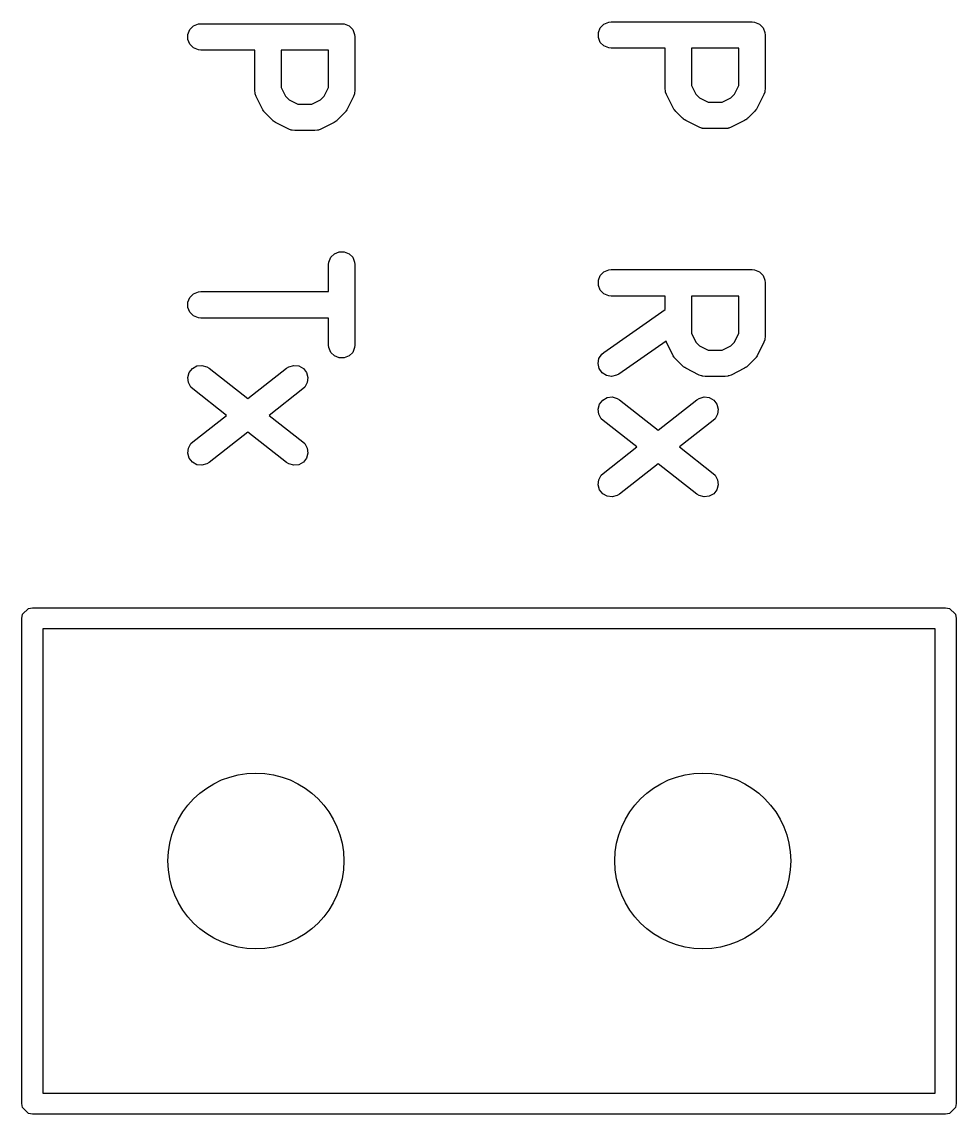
# Model space of a CAD drawing. Extents: x 90.4 to 161.7, y -143.1 to -81.8.
# Drawn here: x 108.27 to 113.58, y -141.45 to -135.24 of the extents above; entities that cross this region are included whole.
import ezdxf

# ---------------------------------------------------------------- set-up
doc = ezdxf.new("R2010")
doc.units = 0
doc.layers.add('BLACK', color=7, linetype='CONTINUOUS')

msp = doc.modelspace()

# ---------------------------------------------------------------- linework, layer by layer
at = {"layer": 'BLACK', "linetype": 'CONTINUOUS'}
for p, q in [((109.244598, -135.259275), (109.271634, -135.248076)), ((109.271634, -135.248076), (109.286266, -135.246635)), ((109.286266, -135.246635), (110.086266, -135.246635)), ((110.086266, -135.246635), (110.100898, -135.248076)), ((110.100898, -135.248076), (110.127934, -135.259275)), ((111.556067, -135.269252), (111.576759, -135.24856)), ((111.576759, -135.24856), (111.603795, -135.237361)), ((111.603795, -135.237361), (111.618427, -135.23592)), ((111.618427, -135.23592), (112.418427, -135.23592)), ((112.418427, -135.23592), (112.433059, -135.237361)), ((112.433059, -135.237361), (112.460095, -135.24856)), ((112.460095, -135.24856), (112.480787, -135.269252)), ((109.212707, -135.307003), (109.223906, -135.279967)), ((109.212707, -135.336267), (109.212707, -135.307003)), ((109.223906, -135.279967), (109.244598, -135.259275)), ((110.127934, -135.259275), (110.148626, -135.279967)), ((110.148626, -135.279967), (110.159825, -135.307003)), ((110.159825, -135.307003), (110.161266, -135.321635)), ((111.544868, -135.296288), (111.556067, -135.269252)), ((111.544868, -135.325552), (111.544868, -135.296288)), ((112.480787, -135.269252), (112.491986, -135.296288)), ((112.491986, -135.296288), (112.493427, -135.31092)), ((112.493427, -135.31092), (112.493427, -135.615682)), ((109.223906, -135.363303), (109.212707, -135.336267)), ((109.244598, -135.383995), (109.223906, -135.363303)), ((110.161266, -135.321635), (110.161266, -135.626397)), ((111.556067, -135.352588), (111.544868, -135.325552)), ((111.576759, -135.37328), (111.556067, -135.352588)), ((111.603795, -135.384479), (111.576759, -135.37328)), ((109.271634, -135.395194), (109.244598, -135.383995)), ((109.286266, -135.396635), (109.271634, -135.395194)), ((109.592219, -135.396635), (109.286266, -135.396635)), ((109.592219, -135.626397), (109.592219, -135.396635)), ((110.011266, -135.396635), (109.742219, -135.396635)), ((109.742219, -135.396635), (109.742219, -135.608692)), ((110.011266, -135.608692), (110.011266, -135.396635)), ((111.618427, -135.38592), (111.603795, -135.384479)), ((111.92438, -135.38592), (111.618427, -135.38592)), ((111.92438, -135.615682), (111.92438, -135.38592)), ((112.343427, -135.38592), (112.07438, -135.38592)), ((112.07438, -135.38592), (112.07438, -135.597977)), ((112.343427, -135.597977), (112.343427, -135.38592)), ((109.742219, -135.608692), (109.766953, -135.65816)), ((109.986532, -135.65816), (110.011266, -135.608692)), ((111.925821, -135.630314), (111.92438, -135.615682)), ((112.07438, -135.597977), (112.099114, -135.647445)), ((112.318693, -135.647445), (112.343427, -135.597977)), ((112.493427, -135.615682), (112.491986, -135.630314)), ((109.59366, -135.641029), (109.592219, -135.626397)), ((109.594691, -135.643518), (109.59366, -135.641029)), ((109.594882, -135.646206), (109.594691, -135.643518)), ((109.600137, -135.659938), (109.594882, -135.646206)), ((109.638232, -135.736128), (109.600137, -135.659938)), ((109.766953, -135.65816), (109.787836, -135.679043)), ((109.787836, -135.679043), (109.837305, -135.703778)), ((109.91618, -135.703778), (109.965649, -135.679042)), ((109.965649, -135.679042), (109.986532, -135.65816)), ((110.153348, -135.659938), (110.115253, -135.736128)), ((110.158603, -135.646206), (110.153348, -135.659938)), ((110.158793, -135.643518), (110.158603, -135.646206)), ((110.159825, -135.641029), (110.158793, -135.643518)), ((110.161266, -135.626397), (110.159825, -135.641029)), ((111.926852, -135.632803), (111.925821, -135.630314)), ((111.927043, -135.635491), (111.926852, -135.632803)), ((111.932298, -135.649223), (111.927043, -135.635491)), ((111.970393, -135.725413), (111.932298, -135.649223)), ((112.099114, -135.647445), (112.119997, -135.668328)), ((112.119997, -135.668328), (112.169466, -135.693063)), ((112.248341, -135.693063), (112.29781, -135.668327)), ((112.29781, -135.668327), (112.318693, -135.647445)), ((112.485509, -135.649223), (112.447414, -135.725413)), ((112.490764, -135.635491), (112.485509, -135.649223)), ((112.490954, -135.632803), (112.490764, -135.635491)), ((112.491986, -135.630314), (112.490954, -135.632803)), ((109.642196, -135.742427), (109.638232, -135.736128)), ((109.642954, -135.744255), (109.642196, -135.742427)), ((109.644642, -135.746311), (109.642954, -135.744255)), ((109.646064, -135.748571), (109.644642, -135.746311)), ((109.647562, -135.74987), (109.646064, -135.748571)), ((109.837305, -135.703778), (109.91618, -135.703778)), ((110.107421, -135.748571), (110.105922, -135.74987)), ((110.108842, -135.746311), (110.107421, -135.748571)), ((110.110531, -135.744255), (110.108842, -135.746311)), ((110.111288, -135.742427), (110.110531, -135.744255)), ((110.115253, -135.736128), (110.111288, -135.742427)), ((111.974357, -135.731712), (111.970393, -135.725413)), ((111.975115, -135.73354), (111.974357, -135.731712)), ((111.976803, -135.735596), (111.975115, -135.73354)), ((111.978225, -135.737856), (111.976803, -135.735596)), ((111.979723, -135.739155), (111.978225, -135.737856)), ((111.984442, -135.744905), (111.979723, -135.739155)), ((112.022537, -135.783), (111.984442, -135.744905)), ((112.169466, -135.693063), (112.248341, -135.693063)), ((112.433365, -135.744905), (112.39527, -135.783)), ((112.438083, -135.739155), (112.433365, -135.744905)), ((112.439582, -135.737856), (112.438083, -135.739155)), ((112.441003, -135.735596), (112.439582, -135.737856)), ((112.442692, -135.73354), (112.441003, -135.735596)), ((112.443449, -135.731712), (112.442692, -135.73354)), ((112.447414, -135.725413), (112.443449, -135.731712)), ((109.652281, -135.75562), (109.647562, -135.74987)), ((109.690376, -135.793715), (109.652281, -135.75562)), ((109.696128, -135.798435), (109.690376, -135.793715)), ((109.697425, -135.799931), (109.696128, -135.798435)), ((109.699679, -135.80135), (109.697425, -135.799931)), ((109.701741, -135.803042), (109.699679, -135.80135)), ((109.703571, -135.8038), (109.701741, -135.803042)), ((109.709868, -135.807764), (109.703571, -135.8038)), ((109.786058, -135.84586), (109.709868, -135.807764)), ((110.043617, -135.807764), (109.967426, -135.84586)), ((110.049913, -135.8038), (110.043617, -135.807764)), ((110.051744, -135.803042), (110.049913, -135.8038)), ((110.053805, -135.80135), (110.051744, -135.803042)), ((110.05606, -135.799931), (110.053805, -135.80135)), ((110.057356, -135.798435), (110.05606, -135.799931)), ((110.063109, -135.793715), (110.057356, -135.798435)), ((110.101204, -135.75562), (110.063109, -135.793715)), ((110.105922, -135.74987), (110.101204, -135.75562)), ((112.028289, -135.78772), (112.022537, -135.783)), ((112.029586, -135.789216), (112.028289, -135.78772)), ((112.03184, -135.790635), (112.029586, -135.789216)), ((112.033902, -135.792327), (112.03184, -135.790635)), ((112.035732, -135.793085), (112.033902, -135.792327)), ((112.042029, -135.797049), (112.035732, -135.793085)), ((112.118219, -135.835145), (112.042029, -135.797049)), ((112.375778, -135.797049), (112.299587, -135.835145)), ((112.382074, -135.793085), (112.375778, -135.797049)), ((112.383905, -135.792327), (112.382074, -135.793085)), ((112.385966, -135.790635), (112.383905, -135.792327)), ((112.388221, -135.789216), (112.385966, -135.790635)), ((112.389517, -135.78772), (112.388221, -135.789216)), ((112.39527, -135.783), (112.389517, -135.78772)), ((109.79979, -135.851115), (109.786058, -135.84586)), ((109.802479, -135.851306), (109.79979, -135.851115)), ((109.804968, -135.852337), (109.802479, -135.851306)), ((109.8196, -135.853778), (109.804968, -135.852337)), ((109.933885, -135.853778), (109.8196, -135.853778)), ((109.948517, -135.852337), (109.933885, -135.853778)), ((109.951005, -135.851306), (109.948517, -135.852337)), ((109.953695, -135.851115), (109.951005, -135.851306)), ((109.967426, -135.84586), (109.953695, -135.851115)), ((112.131951, -135.8404), (112.118219, -135.835145)), ((112.13464, -135.840591), (112.131951, -135.8404)), ((112.137129, -135.841622), (112.13464, -135.840591)), ((112.151761, -135.843063), (112.137129, -135.841622)), ((112.266046, -135.843063), (112.151761, -135.843063)), ((112.280678, -135.841622), (112.266046, -135.843063)), ((112.283166, -135.840591), (112.280678, -135.841622)), ((112.285856, -135.8404), (112.283166, -135.840591)), ((112.299587, -135.835145), (112.285856, -135.8404)), ((110.023906, -136.575205), (110.044598, -136.554513)), ((110.044598, -136.554513), (110.071634, -136.543314)), ((110.071634, -136.543314), (110.100898, -136.543314)), ((110.100898, -136.543314), (110.127934, -136.554513)), ((110.127934, -136.554513), (110.148626, -136.575205)), ((110.011266, -136.616873), (110.012707, -136.602241)), ((110.011266, -136.770444), (110.011266, -136.616873)), ((110.012707, -136.602241), (110.023906, -136.575205)), ((110.148626, -136.575205), (110.159825, -136.602241)), ((110.159825, -136.602241), (110.161266, -136.616873)), ((110.161266, -136.616873), (110.161266, -137.074016)), ((111.544868, -136.705812), (111.556067, -136.678776)), ((111.556067, -136.678776), (111.576759, -136.658084)), ((111.576759, -136.658084), (111.603795, -136.646885)), ((111.603795, -136.646885), (111.618427, -136.645444)), ((111.618427, -136.645444), (112.418427, -136.645444)), ((112.418427, -136.645444), (112.433059, -136.646885)), ((112.433059, -136.646885), (112.460095, -136.658084)), ((112.460095, -136.658084), (112.480787, -136.678776)), ((112.480787, -136.678776), (112.491986, -136.705812)), ((111.544868, -136.735076), (111.544868, -136.705812)), ((111.556067, -136.762112), (111.544868, -136.735076)), ((112.491986, -136.705812), (112.493427, -136.720444)), ((112.493427, -136.720444), (112.493427, -137.025206)), ((109.212707, -136.830812), (109.223906, -136.803776)), ((109.223906, -136.803776), (109.244598, -136.783084)), ((109.244598, -136.783084), (109.271634, -136.771885)), ((109.271634, -136.771885), (109.286266, -136.770444)), ((109.286266, -136.770444), (110.011266, -136.770444)), ((111.576759, -136.782804), (111.556067, -136.762112)), ((111.603795, -136.794003), (111.576759, -136.782804)), ((111.618427, -136.795444), (111.603795, -136.794003)), ((111.92438, -136.795444), (111.618427, -136.795444)), ((111.92438, -136.87187), (111.92438, -136.795444)), ((112.343427, -136.795444), (112.07438, -136.795444)), ((112.07438, -136.795444), (112.07438, -137.007501)), ((112.343427, -137.007501), (112.343427, -136.795444)), ((109.212707, -136.860076), (109.212707, -136.830812)), ((109.223906, -136.887112), (109.212707, -136.860076)), ((109.244598, -136.907804), (109.223906, -136.887112)), ((109.271634, -136.919003), (109.244598, -136.907804)), ((109.286266, -136.920444), (109.271634, -136.919003)), ((110.011266, -136.920444), (109.286266, -136.920444)), ((110.011266, -137.074016), (110.011266, -136.920444)), ((111.575417, -137.116145), (111.92438, -136.87187)), ((111.929484, -137.051395), (111.661437, -137.239029)), ((111.932298, -137.058747), (111.929484, -137.051395)), ((112.07438, -137.007501), (112.099114, -137.056969)), ((112.318693, -137.056969), (112.343427, -137.007501)), ((112.490764, -137.045015), (112.485509, -137.058747)), ((112.490954, -137.042327), (112.490764, -137.045015)), ((112.491986, -137.039838), (112.490954, -137.042327)), ((112.493427, -137.025206), (112.491986, -137.039838)), ((110.012707, -137.088648), (110.011266, -137.074016)), ((110.023906, -137.115684), (110.012707, -137.088648)), ((110.044598, -137.136376), (110.023906, -137.115684)), ((110.148626, -137.115684), (110.127934, -137.136376)), ((110.159825, -137.088648), (110.148626, -137.115684)), ((110.161266, -137.074016), (110.159825, -137.088648)), ((111.564257, -137.125716), (111.575417, -137.116145)), ((111.970393, -137.134937), (111.932298, -137.058747)), ((112.099114, -137.056969), (112.119997, -137.077852)), ((112.119997, -137.077852), (112.169466, -137.102587)), ((112.169466, -137.102587), (112.248341, -137.102587)), ((112.248341, -137.102587), (112.29781, -137.077851)), ((112.29781, -137.077851), (112.318693, -137.056969)), ((112.485509, -137.058747), (112.447414, -137.134937)), ((110.071634, -137.147575), (110.044598, -137.136376)), ((110.100898, -137.147575), (110.071634, -137.147575)), ((110.127934, -137.136376), (110.100898, -137.147575)), ((111.543445, -137.179212), (111.54853, -137.150395)), ((111.54853, -137.150395), (111.564257, -137.125716)), ((111.974357, -137.141236), (111.970393, -137.134937)), ((111.975115, -137.143064), (111.974357, -137.141236)), ((111.976803, -137.14512), (111.975115, -137.143064)), ((111.978225, -137.14738), (111.976803, -137.14512)), ((111.979723, -137.148679), (111.978225, -137.14738)), ((111.984442, -137.154429), (111.979723, -137.148679)), ((112.022537, -137.192524), (111.984442, -137.154429)), ((112.433365, -137.154429), (112.39527, -137.192524)), ((112.438083, -137.148679), (112.433365, -137.154429)), ((112.439582, -137.14738), (112.438083, -137.148679)), ((112.441003, -137.14512), (112.439582, -137.14738)), ((112.442692, -137.143064), (112.441003, -137.14512)), ((112.443449, -137.141236), (112.442692, -137.143064)), ((112.447414, -137.134937), (112.443449, -137.141236)), ((109.211488, -137.258729), (109.219385, -137.230551)), ((109.219385, -137.230551), (109.237465, -137.20754)), ((109.237465, -137.20754), (109.262975, -137.1932)), ((109.262975, -137.1932), (109.292029, -137.189714)), ((109.292029, -137.189714), (109.320207, -137.197611)), ((109.320207, -137.197611), (109.332603, -137.205518)), ((109.332603, -137.205518), (109.552932, -137.378634)), ((109.552932, -137.378634), (109.773263, -137.205518)), ((109.773263, -137.205518), (109.785659, -137.197611)), ((109.785659, -137.197611), (109.813837, -137.189714)), ((109.813837, -137.189714), (109.842891, -137.1932)), ((109.842891, -137.1932), (109.868401, -137.20754)), ((109.868401, -137.20754), (109.886481, -137.230551)), ((109.886481, -137.230551), (109.894378, -137.258729)), ((111.549774, -137.207783), (111.543445, -137.179212)), ((111.566556, -137.231757), (111.549774, -137.207783)), ((111.591235, -137.247484), (111.566556, -137.231757)), ((111.661437, -137.239029), (111.648623, -137.24624)), ((112.028289, -137.197244), (112.022537, -137.192524)), ((112.029586, -137.19874), (112.028289, -137.197244)), ((112.03184, -137.200159), (112.029586, -137.19874)), ((112.033902, -137.201851), (112.03184, -137.200159)), ((112.035732, -137.202609), (112.033902, -137.201851)), ((112.042029, -137.206573), (112.035732, -137.202609)), ((112.118219, -137.244669), (112.042029, -137.206573)), ((112.375778, -137.206573), (112.299587, -137.244669)), ((112.382074, -137.202609), (112.375778, -137.206573)), ((112.383905, -137.201851), (112.382074, -137.202609)), ((112.385966, -137.200159), (112.383905, -137.201851)), ((112.388221, -137.19874), (112.385966, -137.200159)), ((112.389517, -137.197244), (112.388221, -137.19874)), ((112.39527, -137.192524), (112.389517, -137.197244)), ((109.214974, -137.287783), (109.211488, -137.258729)), ((109.229314, -137.313293), (109.214974, -137.287783)), ((109.890892, -137.287784), (109.876552, -137.313293)), ((109.894378, -137.258729), (109.890892, -137.287784)), ((111.620052, -137.252569), (111.591235, -137.247484)), ((111.648623, -137.24624), (111.620052, -137.252569)), ((112.131951, -137.249924), (112.118219, -137.244669)), ((112.13464, -137.250115), (112.131951, -137.249924)), ((112.137129, -137.251146), (112.13464, -137.250115)), ((112.151761, -137.252587), (112.137129, -137.251146)), ((112.266046, -137.252587), (112.151761, -137.252587)), ((112.280678, -137.251146), (112.266046, -137.252587)), ((112.283166, -137.250115), (112.280678, -137.251146)), ((112.285856, -137.249924), (112.283166, -137.250115)), ((112.299587, -137.244669), (112.285856, -137.249924)), ((109.239929, -137.323466), (109.229314, -137.313293)), ((109.431538, -137.474016), (109.239929, -137.323466)), ((109.865936, -137.323466), (109.674327, -137.474016)), ((109.876552, -137.313293), (109.865936, -137.323466)), ((111.543649, -137.43849), (111.551546, -137.410312)), ((111.551546, -137.410312), (111.569626, -137.387301)), ((111.569626, -137.387301), (111.595136, -137.372961)), ((111.595136, -137.372961), (111.62419, -137.369475)), ((111.62419, -137.369475), (111.652368, -137.377372)), ((111.652368, -137.377372), (111.664764, -137.385279)), ((111.664764, -137.385279), (111.885093, -137.558395)), ((111.885093, -137.558395), (112.105424, -137.385279)), ((112.105424, -137.385279), (112.11782, -137.377372)), ((112.11782, -137.377372), (112.145998, -137.369475)), ((112.145998, -137.369475), (112.175052, -137.372961)), ((112.175052, -137.372961), (112.200562, -137.387301)), ((112.200562, -137.387301), (112.218642, -137.410312)), ((112.218642, -137.410312), (112.226539, -137.43849)), ((109.239929, -137.624566), (109.431538, -137.474016)), ((109.674327, -137.474016), (109.865936, -137.624566)), ((111.547135, -137.467544), (111.543649, -137.43849)), ((111.561475, -137.493054), (111.547135, -137.467544)), ((112.223053, -137.467545), (112.208713, -137.493054)), ((112.226539, -137.43849), (112.223053, -137.467545)), ((111.57209, -137.503227), (111.561475, -137.493054)), ((111.763699, -137.653777), (111.57209, -137.503227)), ((112.198097, -137.503227), (112.006488, -137.653777)), ((112.208713, -137.493054), (112.198097, -137.503227)), ((109.552932, -137.569397), (109.332603, -137.742514)), ((109.773263, -137.742514), (109.552932, -137.569397)), ((109.211488, -137.689303), (109.214974, -137.660249)), ((109.214974, -137.660249), (109.229314, -137.634739)), ((109.229314, -137.634739), (109.239929, -137.624566)), ((109.865936, -137.624566), (109.876552, -137.634739)), ((109.876552, -137.634739), (109.890892, -137.660248)), ((109.890892, -137.660248), (109.894378, -137.689303)), ((111.57209, -137.804327), (111.763699, -137.653777)), ((112.006488, -137.653777), (112.198097, -137.804327)), ((109.219385, -137.717481), (109.211488, -137.689303)), ((109.237465, -137.740492), (109.219385, -137.717481)), ((109.886481, -137.717481), (109.868401, -137.740492)), ((109.894378, -137.689303), (109.886481, -137.717481)), ((109.262975, -137.754832), (109.237465, -137.740492)), ((109.292029, -137.758318), (109.262975, -137.754832)), ((109.320207, -137.750421), (109.292029, -137.758318)), ((109.332603, -137.742514), (109.320207, -137.750421)), ((109.785659, -137.750421), (109.773263, -137.742514)), ((109.813837, -137.758318), (109.785659, -137.750421)), ((109.842891, -137.754832), (109.813837, -137.758318)), ((109.868401, -137.740492), (109.842891, -137.754832)), ((111.885093, -137.749158), (111.664764, -137.922275)), ((112.105424, -137.922275), (111.885093, -137.749158)), ((111.543649, -137.869064), (111.547135, -137.84001)), ((111.547135, -137.84001), (111.561475, -137.8145)), ((111.561475, -137.8145), (111.57209, -137.804327)), ((112.198097, -137.804327), (112.208713, -137.8145)), ((112.208713, -137.8145), (112.223053, -137.840009)), ((112.223053, -137.840009), (112.226539, -137.869064)), ((111.551546, -137.897242), (111.543649, -137.869064)), ((111.569626, -137.920253), (111.551546, -137.897242)), ((111.595136, -137.934593), (111.569626, -137.920253)), ((111.664764, -137.922275), (111.652368, -137.930182)), ((112.11782, -137.930182), (112.105424, -137.922275)), ((112.200562, -137.920253), (112.175052, -137.934593)), ((112.218642, -137.897242), (112.200562, -137.920253)), ((112.226539, -137.869064), (112.218642, -137.897242)), ((111.62419, -137.938079), (111.595136, -137.934593)), ((111.652368, -137.930182), (111.62419, -137.938079)), ((112.145998, -137.938079), (112.11782, -137.930182)), ((112.175052, -137.934593), (112.145998, -137.938079)), ((108.268458, -138.62871), (108.273025, -138.605749)), ((108.273025, -138.605749), (108.305497, -138.573277)), ((108.305497, -138.573277), (108.328458, -138.56871)), ((108.328458, -138.56871), (113.518458, -138.56871)), ((113.518458, -138.56871), (113.541419, -138.573277)), ((113.541419, -138.573277), (113.573891, -138.605749)), ((113.573891, -138.605749), (113.578458, -138.62871)), ((108.268458, -141.38871), (108.268458, -138.62871)), ((113.578458, -138.62871), (113.578458, -141.38871)), ((108.388458, -138.68871), (108.388458, -141.32871)), ((113.458458, -138.68871), (108.388458, -138.68871)), ((113.458458, -141.32871), (113.458458, -138.68871)), ((108.388458, -141.32871), (113.458458, -141.32871)), ((108.273025, -141.411671), (108.268458, -141.38871)), ((113.578458, -141.38871), (113.573891, -141.411671)), ((108.305497, -141.444143), (108.273025, -141.411671)), ((108.328458, -141.44871), (108.305497, -141.444143)), ((113.518458, -141.44871), (108.328458, -141.44871)), ((113.541419, -141.444143), (113.518458, -141.44871)), ((113.573891, -141.411671), (113.541419, -141.444143))]:
    msp.add_line(p, q, dxfattribs=at)
at = {"layer": 'BLACK'}
for centre in [(109.598458, -140.00871), (109.598458, -140.00871), (112.138458, -140.00871), (112.138458, -140.00871)]:
    msp.add_circle(centre, 0.5, dxfattribs=at)

doc.saveas('drawing.dxf')
